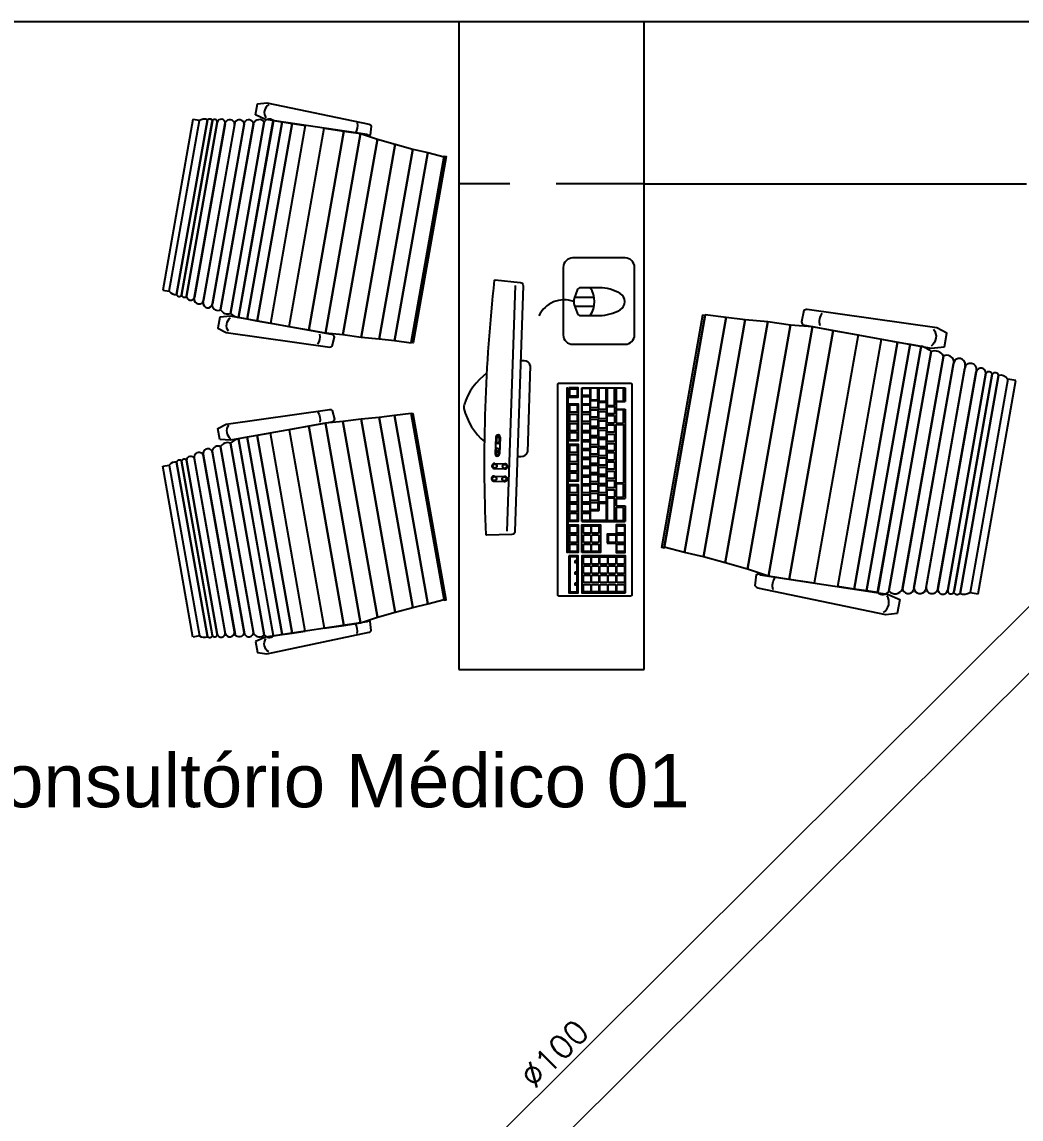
# Model space of a CAD drawing. Header units: millimetres. Extents: x 1573 to 2177, y 1587 to 1932.
# Drawn here: x 1784.295 to 1786.452, y 1899.061 to 1901.431 of the extents above; entities that cross this region are included whole.
import ezdxf
from ezdxf.enums import TextEntityAlignment as Align

# ---------------------------------------------------------------- set-up
doc = ezdxf.new("R2010")
doc.units = ezdxf.units.MM
doc.header["$LTSCALE"] = 0.03
doc.linetypes.add('HIDDEN', pattern=[9.525, 6.35, -3.175])
doc.layers.add('-HIDRO', color=8, linetype='Continuous')
doc.layers.add('Texto-Tubos', color=7, linetype='Continuous')
doc.layers.add('TigreCad', color=2, linetype='Continuous', lineweight=13)
doc.styles.add('ARIAL', font='arial.ttf')
doc.styles.add('TCTUBOS-TXT', font='txt.shx')

msp = doc.modelspace()

# ---------------------------------------------------------------- linework, layer by layer
at = {"layer": '-HIDRO'}
for p, q in [((1786.5383, 1901.4313), (1783.9612, 1901.4313)), ((1785.2382, 1901.4313), (1785.2382, 1900.0323)), ((1785.6383, 1900.0323), (1785.6383, 1901.4313)), ((1784.664, 1901.2207), (1784.599, 1900.8518)), ((1784.6129, 1900.8494), (1784.6779, 1901.2182)), ((1784.6129, 1900.8494), (1784.6779, 1901.2182)), ((1784.6129, 1900.8494), (1784.6779, 1901.2182)), ((1784.6951, 1901.2198), (1784.6287, 1900.8428)), ((1784.6287, 1900.8428), (1784.6951, 1901.2198)), ((1784.6951, 1901.2198), (1784.6287, 1900.8428)), ((1784.7059, 1901.218), (1784.6394, 1900.8409)), ((1784.6394, 1900.8409), (1784.7055, 1901.216)), ((1784.6503, 1900.839), (1784.7165, 1901.2141)), ((1784.7165, 1901.2141), (1784.6503, 1900.839)), ((1784.6779, 1901.2182), (1784.664, 1901.2207)), ((1784.6668, 1900.834), (1784.7337, 1901.2131)), ((1784.7333, 1901.2111), (1784.6672, 1900.836)), ((1784.6862, 1900.8257), (1784.7547, 1901.2143)), ((1784.7539, 1901.2096), (1784.687, 1900.8304)), ((1784.7057, 1900.819), (1784.7754, 1901.2139)), ((1784.7748, 1901.2108), (1784.7063, 1900.8221)), ((1784.7237, 1900.8096), (1784.7947, 1901.2122)), ((1784.7944, 1901.2105), (1784.7237, 1900.8096)), ((1784.745, 1900.8017), (1784.818, 1901.2158)), ((1784.818, 1901.2158), (1784.745, 1900.8017)), ((1784.7623, 1900.7926), (1784.8373, 1901.2183)), ((1784.8375, 1901.2183), (1784.7623, 1900.7926)), ((1784.7813, 1900.7891), (1784.8565, 1901.2154)), ((1784.8565, 1901.2154), (1784.7813, 1900.7891)), ((1784.8029, 1900.7852), (1784.8782, 1901.2122)), ((1784.8782, 1901.2122), (1784.8029, 1900.7852)), ((1784.8373, 1901.2183), (1784.8565, 1901.2154)), ((1784.8565, 1901.2154), (1784.8782, 1901.2122)), ((1784.8782, 1901.2122), (1784.9065, 1901.2079)), ((1784.9065, 1901.2079), (1784.831, 1900.7802)), ((1784.8714, 1900.7729), (1784.947, 1901.2019)), ((1784.9141, 1900.7652), (1784.99, 1901.1954)), ((1784.99, 1901.1954), (1784.9141, 1900.7652)), ((1784.947, 1901.2019), (1784.99, 1901.1954)), ((1784.9501, 1900.7587), (1785.0257, 1901.1901)), ((1785.0257, 1901.1901), (1784.9501, 1900.7587)), ((1784.99, 1901.1954), (1785.0257, 1901.1901)), ((1785.0257, 1901.1901), (1785.0622, 1901.1778)), ((1785.0622, 1901.1778), (1784.9877, 1900.7553)), ((1784.9877, 1900.7553), (1785.0622, 1901.1778)), ((1785.1006, 1901.1671), (1785.027, 1900.7498)), ((1785.027, 1900.7498), (1785.1006, 1901.1671)), ((1785.0622, 1901.1778), (1785.1006, 1901.1671)), ((1785.1006, 1901.1671), (1785.1385, 1901.1567)), ((1785.1385, 1901.1567), (1785.0661, 1900.7462)), ((1785.0661, 1900.7462), (1785.1385, 1901.1567)), ((1785.1711, 1901.1492), (1785.0993, 1900.7421)), ((1785.0993, 1900.7421), (1785.1711, 1901.1492)), ((1785.2062, 1901.1399), (1785.1352, 1900.7375)), ((1785.1385, 1901.1567), (1785.1711, 1901.1492)), ((1785.1711, 1901.1492), (1785.2062, 1901.1399)), ((1785.6383, 1901.0813), (1786.4633, 1901.0813)), ((1785.3595, 1900.862), (1785.3419, 1900.3316)), ((1784.599, 1900.8518), (1784.6129, 1900.8494)), ((1785.4884, 1900.8371), (1785.5301, 1900.8371)), ((1785.4884, 1900.8171), (1785.5301, 1900.8171)), ((1784.7813, 1900.7891), (1784.7623, 1900.7926)), ((1784.8029, 1900.7852), (1784.7813, 1900.7891)), ((1784.831, 1900.7802), (1784.8029, 1900.7852)), ((1785.6813, 1900.2966), (1785.77, 1900.7996)), ((1785.7251, 1900.285), (1785.8149, 1900.7937)), ((1785.8149, 1900.7937), (1785.7251, 1900.285)), ((1785.7659, 1900.2755), (1785.8564, 1900.7887)), ((1785.8564, 1900.7887), (1785.7659, 1900.2755)), ((1785.77, 1900.7996), (1785.8149, 1900.7937)), ((1785.8133, 1900.2626), (1785.9052, 1900.7841)), ((1785.9052, 1900.7841), (1785.8133, 1900.2626)), ((1785.8149, 1900.7937), (1785.8564, 1900.7887)), ((1785.8564, 1900.7887), (1785.9052, 1900.7841)), ((1785.9052, 1900.7841), (1785.9544, 1900.7773)), ((1784.9141, 1900.7652), (1784.8714, 1900.7729)), ((1784.9501, 1900.7587), (1784.9141, 1900.7652)), ((1784.9877, 1900.7553), (1784.9501, 1900.7587)), ((1785.8613, 1900.2491), (1785.9544, 1900.7773)), ((1785.9544, 1900.7773), (1785.8613, 1900.2491)), ((1786.0014, 1900.7731), (1785.9069, 1900.2338)), ((1785.9069, 1900.2338), (1786.0014, 1900.7731)), ((1786.0464, 1900.765), (1785.9515, 1900.2272)), ((1785.9515, 1900.2272), (1786.0464, 1900.765)), ((1785.9544, 1900.7773), (1786.0014, 1900.7731)), ((1786.0014, 1900.7731), (1786.0464, 1900.765)), ((1786.0464, 1900.765), (1786.0998, 1900.7553)), ((1785.027, 1900.7498), (1784.9877, 1900.7553)), ((1785.0661, 1900.7462), (1785.027, 1900.7498)), ((1785.0993, 1900.7421), (1785.0661, 1900.7462)), ((1785.1352, 1900.7375), (1785.0993, 1900.7421)), ((1786.0998, 1900.7553), (1786.0053, 1900.2191)), ((1786.0559, 1900.2115), (1786.1502, 1900.7462)), ((1786.1854, 1900.7399), (1786.0913, 1900.2062)), ((1786.0913, 1900.2062), (1786.1854, 1900.7399)), ((1786.2124, 1900.735), (1786.1184, 1900.2021)), ((1786.1184, 1900.2021), (1786.2124, 1900.735)), ((1786.1502, 1900.7462), (1786.1854, 1900.7399)), ((1786.1854, 1900.7399), (1786.2124, 1900.735)), ((1786.2124, 1900.735), (1786.2362, 1900.7307)), ((1786.1421, 1900.1986), (1786.2362, 1900.7307)), ((1786.2362, 1900.7307), (1786.1424, 1900.1986)), ((1786.2577, 1900.7192), (1786.1665, 1900.2017)), ((1786.1665, 1900.2017), (1786.2577, 1900.7192)), ((1785.3923, 1900.6892), (1785.3861, 1900.5018)), ((1786.2844, 1900.7094), (1786.1957, 1900.2062)), ((1786.1961, 1900.2083), (1786.2844, 1900.7094)), ((1786.3069, 1900.6977), (1786.2198, 1900.2041)), ((1786.2205, 1900.208), (1786.3062, 1900.6938)), ((1786.3313, 1900.6893), (1786.2457, 1900.2035)), ((1786.2467, 1900.2095), (1786.3303, 1900.6834)), ((1786.3555, 1900.679), (1786.2719, 1900.205)), ((1786.2724, 1900.2075), (1786.3551, 1900.6764)), ((1786.3761, 1900.6727), (1786.2934, 1900.2038)), ((1786.2934, 1900.2038), (1786.3761, 1900.6727)), ((1786.3067, 1900.199), (1786.3898, 1900.6703)), ((1786.3898, 1900.6703), (1786.3071, 1900.2014)), ((1786.3201, 1900.1966), (1786.4032, 1900.6679)), ((1786.4032, 1900.6679), (1786.3201, 1900.1966)), ((1786.3201, 1900.1966), (1786.4032, 1900.6679)), ((1785.5036, 1900.6411), (1785.5974, 1900.6411)), ((1785.5036, 1900.3521), (1785.5036, 1900.6411)), ((1785.5974, 1900.6411), (1785.5974, 1900.6111)), ((1786.423, 1900.6597), (1786.3417, 1900.1986)), ((1786.423, 1900.6597), (1786.3417, 1900.1986)), ((1786.423, 1900.6597), (1786.3417, 1900.1986)), ((1786.359, 1900.1956), (1786.4403, 1900.6566)), ((1786.4403, 1900.6566), (1786.423, 1900.6597)), ((1785.5774, 1900.6111), (1785.5974, 1900.6111)), ((1785.5774, 1900.6111), (1785.5774, 1900.5951)), ((1785.5774, 1900.5951), (1785.5974, 1900.5951)), ((1785.5974, 1900.5951), (1785.5974, 1900.4021)), ((1785.027, 1900.5734), (1784.9877, 1900.5679)), ((1785.0661, 1900.577), (1785.027, 1900.5734)), ((1785.1006, 1900.1562), (1785.027, 1900.5734)), ((1785.027, 1900.5734), (1785.1006, 1900.1562)), ((1785.0993, 1900.5811), (1785.0661, 1900.577)), ((1785.1385, 1900.1665), (1785.0661, 1900.577)), ((1785.0661, 1900.577), (1785.1385, 1900.1665)), ((1785.1352, 1900.5857), (1785.0993, 1900.5811)), ((1785.1711, 1900.1741), (1785.0993, 1900.5811)), ((1785.0993, 1900.5811), (1785.1711, 1900.1741)), ((1785.2062, 1900.1834), (1785.1352, 1900.5857)), ((1784.9141, 1900.558), (1784.8714, 1900.5503)), ((1784.8714, 1900.5503), (1784.947, 1900.1214)), ((1784.9501, 1900.5645), (1784.9141, 1900.558)), ((1784.9141, 1900.558), (1784.99, 1900.1278)), ((1784.99, 1900.1278), (1784.9141, 1900.558)), ((1784.9877, 1900.5679), (1784.9501, 1900.5645)), ((1784.9501, 1900.5645), (1785.0257, 1900.1332)), ((1785.0257, 1900.1332), (1784.9501, 1900.5645)), ((1785.0622, 1900.1454), (1784.9877, 1900.5679)), ((1784.9877, 1900.5679), (1785.0622, 1900.1454)), ((1784.745, 1900.5215), (1784.818, 1900.1074)), ((1784.818, 1900.1074), (1784.745, 1900.5215)), ((1784.7813, 1900.5341), (1784.7623, 1900.5307)), ((1784.7623, 1900.5307), (1784.8373, 1900.1049)), ((1784.8375, 1900.105), (1784.7623, 1900.5307)), ((1784.8029, 1900.538), (1784.7813, 1900.5341)), ((1784.7813, 1900.5341), (1784.8565, 1900.1078)), ((1784.8565, 1900.1078), (1784.7813, 1900.5341)), ((1784.831, 1900.5431), (1784.8029, 1900.538)), ((1784.8029, 1900.538), (1784.8782, 1900.1111)), ((1784.8782, 1900.1111), (1784.8029, 1900.538)), ((1784.9065, 1900.1153), (1784.831, 1900.5431)), ((1785.3175, 1900.5345), (1785.3163, 1900.4985)), ((1785.3194, 1900.5344), (1785.3191, 1900.5241)), ((1785.3253, 1900.5343), (1785.3194, 1900.5344)), ((1785.3253, 1900.5343), (1785.3249, 1900.5239)), ((1785.3272, 1900.5342), (1785.326, 1900.4982)), ((1784.6862, 1900.4976), (1784.7547, 1900.1089)), ((1784.7057, 1900.5042), (1784.7754, 1900.1093)), ((1784.7748, 1900.1125), (1784.7063, 1900.5011)), ((1784.7237, 1900.5136), (1784.7947, 1900.111)), ((1784.7944, 1900.1127), (1784.7237, 1900.5136)), ((1784.599, 1900.4714), (1784.6129, 1900.4738)), ((1784.6129, 1900.4738), (1784.6779, 1900.105)), ((1784.6129, 1900.4738), (1784.6779, 1900.105)), ((1784.6129, 1900.4738), (1784.6779, 1900.105)), ((1784.6951, 1900.1034), (1784.6287, 1900.4804)), ((1784.6287, 1900.4804), (1784.6951, 1900.1034)), ((1784.6951, 1900.1034), (1784.6287, 1900.4804)), ((1784.6394, 1900.4823), (1784.7055, 1900.1072)), ((1784.7059, 1900.1053), (1784.6394, 1900.4823)), ((1784.6503, 1900.4843), (1784.7165, 1900.1091)), ((1784.7165, 1900.1091), (1784.6503, 1900.4843)), ((1784.6668, 1900.4893), (1784.7337, 1900.1101)), ((1784.7333, 1900.1121), (1784.6672, 1900.4872)), ((1784.7539, 1900.1136), (1784.687, 1900.4928)), ((1785.3158, 1900.4775), (1785.3371, 1900.4768)), ((1784.664, 1900.1025), (1784.599, 1900.4714)), ((1785.3149, 1900.4504), (1785.3362, 1900.4497)), ((1785.3154, 1900.4665), (1785.3368, 1900.4658)), ((1785.3145, 1900.4394), (1785.3359, 1900.4387)), ((1785.5774, 1900.4021), (1785.5974, 1900.4021)), ((1785.5774, 1900.4021), (1785.5774, 1900.3861)), ((1785.5774, 1900.3861), (1785.5974, 1900.3861)), ((1785.5974, 1900.3861), (1785.5974, 1900.3521)), ((1785.5036, 1900.3521), (1785.5974, 1900.3521)), ((1785.5622, 1900.3231), (1785.5753, 1900.3231)), ((1785.5584, 1900.3051), (1785.5776, 1900.3051)), ((1785.7251, 1900.285), (1785.6813, 1900.2966)), ((1785.7659, 1900.2755), (1785.7251, 1900.285)), ((1785.8133, 1900.2626), (1785.7659, 1900.2755)), ((1785.8613, 1900.2491), (1785.8133, 1900.2626)), ((1785.9069, 1900.2338), (1785.8613, 1900.2491)), ((1785.9515, 1900.2272), (1785.9069, 1900.2338)), ((1786.0053, 1900.2191), (1785.9515, 1900.2272)), ((1786.0913, 1900.2062), (1786.0559, 1900.2115)), ((1786.1184, 1900.2021), (1786.0913, 1900.2062)), ((1786.1424, 1900.1986), (1786.1184, 1900.2021)), ((1786.3417, 1900.1986), (1786.359, 1900.1956)), ((1785.1006, 1900.1562), (1785.1385, 1900.1665)), ((1785.1385, 1900.1665), (1785.1711, 1900.1741)), ((1785.1711, 1900.1741), (1785.2062, 1900.1834)), ((1785.0257, 1900.1332), (1785.0622, 1900.1454)), ((1785.0622, 1900.1454), (1785.1006, 1900.1562)), ((1784.947, 1900.1214), (1784.99, 1900.1278)), ((1784.99, 1900.1278), (1785.0257, 1900.1332)), ((1784.6779, 1900.105), (1784.664, 1900.1025)), ((1784.8373, 1900.1049), (1784.8565, 1900.1078)), ((1784.8565, 1900.1078), (1784.8782, 1900.1111)), ((1784.8782, 1900.1111), (1784.9065, 1900.1153)), ((1785.2382, 1900.0323), (1785.6383, 1900.0323))]:
    msp.add_line(p, q, dxfattribs=at)
at = {"layer": '-HIDRO', "linetype": 'HIDDEN'}
msp.add_line((1785.6383, 1901.0813), (1785.2382, 1901.0813), dxfattribs=at)
at = {"layer": '-HIDRO'}
for points in [[(1784.7992, 1901.2305), (1784.8035, 1901.2545), (1784.8232, 1901.2569), (1785.0443, 1901.2104, -0.205362), (1785.0488, 1901.2065), (1785.0465, 1901.187, -0.424927), (1785.0402, 1901.1879), (1784.8203, 1901.2209)], [(1785.4837, 1900.9214, 0.414214), (1785.4634, 1900.9011), (1785.4634, 1900.7553, 0.414214), (1785.4837, 1900.7351), (1785.5971, 1900.7351, 0.414214), (1785.6173, 1900.7553), (1785.6173, 1900.9011, 0.414214), (1785.5971, 1900.9214)], [(1785.3706, 1900.8685, -0.395059), (1785.3768, 1900.8614), (1785.3591, 1900.331, -0.395059), (1785.3525, 1900.3244), (1785.298, 1900.3226, -0.255546), (1785.2969, 1900.3232, -0.038223), (1785.3152, 1900.8734, -0.255546), (1785.3164, 1900.8739)], [(1785.5011, 1900.8571, 0.320037), (1785.4934, 1900.8516), (1785.4873, 1900.8338, 0.167465), (1785.4873, 1900.8205), (1785.4934, 1900.8027, 0.320037), (1785.5011, 1900.7971), (1785.5416, 1900.7971, 0.131312), (1785.5861, 1900.8096, 0.570686), (1785.5861, 1900.8447, 0.131312), (1785.5416, 1900.8571)], [(1786.2865, 1900.7292), (1786.2918, 1900.7591), (1786.2697, 1900.7704), (1785.99, 1900.8104, 0.205362), (1785.9831, 1900.8077), (1785.9775, 1900.7838, 0.331039), (1785.9842, 1900.7762), (1786.2577, 1900.7268)], [(1784.722, 1900.7938), (1784.7178, 1900.7698), (1784.7355, 1900.7608), (1784.9592, 1900.7288, 0.205362), (1784.9647, 1900.731), (1784.9692, 1900.7501, 0.331039), (1784.9639, 1900.7562), (1784.7451, 1900.7957)], [(1785.4536, 1900.6511), (1785.6096, 1900.6511, -0.414214), (1785.6116, 1900.6491), (1785.6116, 1900.1931, -0.414214), (1785.6096, 1900.1911), (1785.4536, 1900.1911, -0.414214), (1785.4516, 1900.1931), (1785.4516, 1900.6491, -0.414214)], [(1785.5061, 1900.624, -0.414214), (1785.5046, 1900.6255), (1785.5046, 1900.6385, -0.414214), (1785.5061, 1900.64), (1785.5191, 1900.64, -0.414214), (1785.5206, 1900.6385), (1785.5206, 1900.6255, -0.414214), (1785.5191, 1900.624)], [(1785.5222, 1900.6386), (1785.5222, 1900.6166, 0.414214), (1785.5237, 1900.6151), (1785.5368, 1900.6151, 0.414214), (1785.5383, 1900.6166), (1785.5383, 1900.6386, 0.414214), (1785.5368, 1900.6401), (1785.5237, 1900.6401, 0.414214)], [(1785.5549, 1900.6401), (1785.5418, 1900.6401, 0.414214), (1785.5403, 1900.6386), (1785.5403, 1900.6133, 0.414214), (1785.5418, 1900.6118), (1785.5549, 1900.6118, 0.414214), (1785.5564, 1900.6133), (1785.5564, 1900.6386, 0.414214)], [(1785.5729, 1900.6401), (1785.5599, 1900.6401, 0.414214), (1785.5584, 1900.6386), (1785.5584, 1900.6044, 0.414214), (1785.5599, 1900.6029), (1785.5729, 1900.6029, 0.414214), (1785.5744, 1900.6044), (1785.5744, 1900.6386, 0.414214)], [(1785.5774, 1900.6386), (1785.5774, 1900.6133, 0.414214), (1785.5789, 1900.6118), (1785.592, 1900.6118, 0.414214), (1785.5935, 1900.6133), (1785.5935, 1900.6386, 0.414214), (1785.592, 1900.6401), (1785.5789, 1900.6401, 0.414214)], [(1785.4791, 1900.6231, -0.414214), (1785.4776, 1900.6246), (1785.4776, 1900.6376, -0.414214), (1785.4791, 1900.6391), (1785.4921, 1900.6391, -0.414214), (1785.4936, 1900.6376), (1785.4936, 1900.6246, -0.414214), (1785.4921, 1900.6231)], [(1785.5061, 1900.6059, -0.414214), (1785.5046, 1900.6074), (1785.5046, 1900.6204, -0.414214), (1785.5061, 1900.6219), (1785.5191, 1900.6219, -0.414214), (1785.5206, 1900.6204), (1785.5206, 1900.6074, -0.414214), (1785.5191, 1900.6059)], [(1784.722, 1900.5294), (1784.7178, 1900.5534), (1784.7355, 1900.5624), (1784.9592, 1900.5944, -0.205362), (1784.9647, 1900.5923), (1784.9692, 1900.5731, -0.331039), (1784.9639, 1900.567), (1784.7451, 1900.5276)], [(1785.4791, 1900.5881, -0.414214), (1785.4776, 1900.5896), (1785.4776, 1900.6026, -0.414214), (1785.4791, 1900.6041), (1785.4921, 1900.6041, -0.414214), (1785.4936, 1900.6026), (1785.4936, 1900.5896, -0.414214), (1785.4921, 1900.5881)], [(1785.5061, 1900.5881, -0.414214), (1785.5046, 1900.5896), (1785.5046, 1900.6026, -0.414214), (1785.5061, 1900.6041), (1785.5191, 1900.6041, -0.414214), (1785.5206, 1900.6026), (1785.5206, 1900.5896, -0.414214), (1785.5191, 1900.5881)], [(1785.5238, 1900.5975, -0.414214), (1785.5223, 1900.599), (1785.5223, 1900.612, -0.414214), (1785.5238, 1900.6135), (1785.5368, 1900.6135, -0.414214), (1785.5383, 1900.612), (1785.5383, 1900.599, -0.414214), (1785.5368, 1900.5975)], [(1785.5238, 1900.5775, -0.414214), (1785.5223, 1900.579), (1785.5223, 1900.592, -0.414214), (1785.5238, 1900.5935), (1785.5368, 1900.5935, -0.414214), (1785.5383, 1900.592), (1785.5383, 1900.579, -0.414214), (1785.5368, 1900.5775)], [(1785.5418, 1900.5938, -0.414214), (1785.5403, 1900.5953), (1785.5403, 1900.6083, -0.414214), (1785.5418, 1900.6098), (1785.5548, 1900.6098, -0.414214), (1785.5563, 1900.6083), (1785.5563, 1900.5953, -0.414214), (1785.5548, 1900.5938)], [(1785.5598, 1900.5849, -0.414214), (1785.5583, 1900.5864), (1785.5583, 1900.5994, -0.414214), (1785.5598, 1900.6009), (1785.5728, 1900.6009, -0.414214), (1785.5743, 1900.5994), (1785.5743, 1900.5864, -0.414214), (1785.5728, 1900.5849)], [(1785.592, 1900.5648, 0.414214), (1785.5935, 1900.5663), (1785.5935, 1900.5916, 0.414214), (1785.592, 1900.5931), (1785.5789, 1900.5931, 0.414214), (1785.5774, 1900.5916), (1785.5774, 1900.5663, 0.414214), (1785.5789, 1900.5648)], [(1785.4791, 1900.5681, -0.414214), (1785.4776, 1900.5696), (1785.4776, 1900.5826, -0.414214), (1785.4791, 1900.5841), (1785.4921, 1900.5841, -0.414214), (1785.4936, 1900.5826), (1785.4936, 1900.5696, -0.414214), (1785.4921, 1900.5681)], [(1785.5061, 1900.5681, -0.414214), (1785.5046, 1900.5696), (1785.5046, 1900.5826, -0.414214), (1785.5061, 1900.5841), (1785.5191, 1900.5841, -0.414214), (1785.5206, 1900.5826), (1785.5206, 1900.5696, -0.414214), (1785.5191, 1900.5681)], [(1785.5238, 1900.5575, -0.414214), (1785.5223, 1900.559), (1785.5223, 1900.572, -0.414214), (1785.5238, 1900.5735), (1785.5368, 1900.5735, -0.414214), (1785.5383, 1900.572), (1785.5383, 1900.559, -0.414214), (1785.5368, 1900.5575)], [(1785.5418, 1900.5738, -0.414214), (1785.5403, 1900.5753), (1785.5403, 1900.5883, -0.414214), (1785.5418, 1900.5898), (1785.5548, 1900.5898, -0.414214), (1785.5563, 1900.5883), (1785.5563, 1900.5753, -0.414214), (1785.5548, 1900.5738)], [(1785.5418, 1900.5538, -0.414214), (1785.5403, 1900.5553), (1785.5403, 1900.5683, -0.414214), (1785.5418, 1900.5698), (1785.5548, 1900.5698, -0.414214), (1785.5563, 1900.5683), (1785.5563, 1900.5553, -0.414214), (1785.5548, 1900.5538)], [(1785.5598, 1900.5649, -0.414214), (1785.5583, 1900.5664), (1785.5583, 1900.5794, -0.414214), (1785.5598, 1900.5809), (1785.5728, 1900.5809, -0.414214), (1785.5743, 1900.5794), (1785.5743, 1900.5664, -0.414214), (1785.5728, 1900.5649)], [(1785.4791, 1900.5481, -0.414214), (1785.4776, 1900.5496), (1785.4776, 1900.5626, -0.414214), (1785.4791, 1900.5641), (1785.4921, 1900.5641, -0.414214), (1785.4936, 1900.5626), (1785.4936, 1900.5496, -0.414214), (1785.4921, 1900.5481)], [(1785.5061, 1900.5481, -0.414214), (1785.5046, 1900.5496), (1785.5046, 1900.5626, -0.414214), (1785.5061, 1900.5641), (1785.5191, 1900.5641, -0.414214), (1785.5206, 1900.5626), (1785.5206, 1900.5496, -0.414214), (1785.5191, 1900.5481)], [(1785.5238, 1900.5375, -0.414214), (1785.5223, 1900.539), (1785.5223, 1900.552, -0.414214), (1785.5238, 1900.5535), (1785.5368, 1900.5535, -0.414214), (1785.5383, 1900.552), (1785.5383, 1900.539, -0.414214), (1785.5368, 1900.5375)], [(1785.5418, 1900.5338, -0.414214), (1785.5403, 1900.5353), (1785.5403, 1900.5483, -0.414214), (1785.5418, 1900.5498), (1785.5548, 1900.5498, -0.414214), (1785.5563, 1900.5483), (1785.5563, 1900.5353, -0.414214), (1785.5548, 1900.5338)], [(1785.5598, 1900.5449, -0.414214), (1785.5583, 1900.5464), (1785.5583, 1900.5594, -0.414214), (1785.5598, 1900.5609), (1785.5728, 1900.5609, -0.414214), (1785.5743, 1900.5594), (1785.5743, 1900.5464, -0.414214), (1785.5728, 1900.5449)], [(1785.592, 1900.4352), (1785.5789, 1900.4352, -0.414214), (1785.5774, 1900.4367), (1785.5774, 1900.5605, -0.414214), (1785.5789, 1900.562), (1785.592, 1900.562, -0.414214), (1785.5935, 1900.5605), (1785.5935, 1900.4367, -0.414214)], [(1785.4791, 1900.5281, -0.414214), (1785.4776, 1900.5296), (1785.4776, 1900.5426, -0.414214), (1785.4791, 1900.5441), (1785.4921, 1900.5441, -0.414214), (1785.4936, 1900.5426), (1785.4936, 1900.5296, -0.414214), (1785.4921, 1900.5281)], [(1785.5061, 1900.5281, -0.414214), (1785.5046, 1900.5296), (1785.5046, 1900.5426, -0.414214), (1785.5061, 1900.5441), (1785.5191, 1900.5441, -0.414214), (1785.5206, 1900.5426), (1785.5206, 1900.5296, -0.414214), (1785.5191, 1900.5281)], [(1785.5061, 1900.5092, -0.414214), (1785.5046, 1900.5107), (1785.5046, 1900.5237, -0.414214), (1785.5061, 1900.5252), (1785.5191, 1900.5252, -0.414214), (1785.5206, 1900.5237), (1785.5206, 1900.5107, -0.414214), (1785.5191, 1900.5092)], [(1785.5238, 1900.5175, -0.414214), (1785.5223, 1900.519), (1785.5223, 1900.532, -0.414214), (1785.5238, 1900.5335), (1785.5368, 1900.5335, -0.414214), (1785.5383, 1900.532), (1785.5383, 1900.519, -0.414214), (1785.5368, 1900.5175)], [(1785.5418, 1900.5138, -0.414214), (1785.5403, 1900.5153), (1785.5403, 1900.5283, -0.414214), (1785.5418, 1900.5298), (1785.5548, 1900.5298, -0.414214), (1785.5563, 1900.5283), (1785.5563, 1900.5153, -0.414214), (1785.5548, 1900.5138)], [(1785.5598, 1900.5249, -0.414214), (1785.5583, 1900.5264), (1785.5583, 1900.5394, -0.414214), (1785.5598, 1900.5409), (1785.5728, 1900.5409, -0.414214), (1785.5743, 1900.5394), (1785.5743, 1900.5264, -0.414214), (1785.5728, 1900.5249)], [(1785.5598, 1900.5049, -0.414214), (1785.5583, 1900.5064), (1785.5583, 1900.5194, -0.414214), (1785.5598, 1900.5209), (1785.5728, 1900.5209, -0.414214), (1785.5743, 1900.5194), (1785.5743, 1900.5064, -0.414214), (1785.5728, 1900.5049)], [(1785.4791, 1900.501, -0.414214), (1785.4776, 1900.5025), (1785.4776, 1900.5155, -0.414214), (1785.4791, 1900.517), (1785.4921, 1900.517, -0.414214), (1785.4936, 1900.5155), (1785.4936, 1900.5025, -0.414214), (1785.4921, 1900.501)], [(1785.5061, 1900.4903, -0.414214), (1785.5046, 1900.4918), (1785.5046, 1900.5048, -0.414214), (1785.5061, 1900.5063), (1785.5191, 1900.5063, -0.414214), (1785.5206, 1900.5048), (1785.5206, 1900.4918, -0.414214), (1785.5191, 1900.4903)], [(1785.5238, 1900.4975, -0.414214), (1785.5223, 1900.499), (1785.5223, 1900.512, -0.414214), (1785.5238, 1900.5135), (1785.5368, 1900.5135, -0.414214), (1785.5383, 1900.512), (1785.5383, 1900.499, -0.414214), (1785.5368, 1900.4975)], [(1785.5418, 1900.4938, -0.414214), (1785.5403, 1900.4953), (1785.5403, 1900.5083, -0.414214), (1785.5418, 1900.5098), (1785.5548, 1900.5098, -0.414214), (1785.5563, 1900.5083), (1785.5563, 1900.4953, -0.414214), (1785.5548, 1900.4938)], [(1785.5598, 1900.4849, -0.414214), (1785.5583, 1900.4864), (1785.5583, 1900.4994, -0.414214), (1785.5598, 1900.5009), (1785.5728, 1900.5009, -0.414214), (1785.5743, 1900.4994), (1785.5743, 1900.4864, -0.414214), (1785.5728, 1900.4849)], [(1785.4791, 1900.481, -0.414214), (1785.4776, 1900.4825), (1785.4776, 1900.4955, -0.414214), (1785.4791, 1900.497), (1785.4921, 1900.497, -0.414214), (1785.4936, 1900.4955), (1785.4936, 1900.4825, -0.414214), (1785.4921, 1900.481)], [(1785.4791, 1900.461, -0.414214), (1785.4776, 1900.4625), (1785.4776, 1900.4755, -0.414214), (1785.4791, 1900.477), (1785.4921, 1900.477, -0.414214), (1785.4936, 1900.4755), (1785.4936, 1900.4625, -0.414214), (1785.4921, 1900.461)], [(1785.5061, 1900.4707, -0.414214), (1785.5046, 1900.4722), (1785.5046, 1900.4852, -0.414214), (1785.5061, 1900.4867), (1785.5191, 1900.4867, -0.414214), (1785.5206, 1900.4852), (1785.5206, 1900.4722, -0.414214), (1785.5191, 1900.4707)], [(1785.5238, 1900.4775, -0.414214), (1785.5223, 1900.479), (1785.5223, 1900.492, -0.414214), (1785.5238, 1900.4935), (1785.5368, 1900.4935, -0.414214), (1785.5383, 1900.492), (1785.5383, 1900.479, -0.414214), (1785.5368, 1900.4775)], [(1785.5238, 1900.4575, -0.414214), (1785.5223, 1900.459), (1785.5223, 1900.472, -0.414214), (1785.5238, 1900.4735), (1785.5368, 1900.4735, -0.414214), (1785.5383, 1900.472), (1785.5383, 1900.459, -0.414214), (1785.5368, 1900.4575)], [(1785.5418, 1900.4738, -0.414214), (1785.5403, 1900.4753), (1785.5403, 1900.4883, -0.414214), (1785.5418, 1900.4898), (1785.5548, 1900.4898, -0.414214), (1785.5563, 1900.4883), (1785.5563, 1900.4753, -0.414214), (1785.5548, 1900.4738)], [(1785.5598, 1900.4649, -0.414214), (1785.5583, 1900.4664), (1785.5583, 1900.4794, -0.414214), (1785.5598, 1900.4809), (1785.5728, 1900.4809, -0.414214), (1785.5743, 1900.4794), (1785.5743, 1900.4664, -0.414214), (1785.5728, 1900.4649)], [(1785.4791, 1900.441, -0.414214), (1785.4776, 1900.4425), (1785.4776, 1900.4555, -0.414214), (1785.4791, 1900.457), (1785.4921, 1900.457, -0.414214), (1785.4936, 1900.4555), (1785.4936, 1900.4425, -0.414214), (1785.4921, 1900.441)], [(1785.5061, 1900.4514, -0.414214), (1785.5046, 1900.4529), (1785.5046, 1900.4659, -0.414214), (1785.5061, 1900.4674), (1785.5191, 1900.4674, -0.414214), (1785.5206, 1900.4659), (1785.5206, 1900.4529, -0.414214), (1785.5191, 1900.4514)], [(1785.5238, 1900.4375, -0.414214), (1785.5223, 1900.439), (1785.5223, 1900.452, -0.414214), (1785.5238, 1900.4535), (1785.5368, 1900.4535, -0.414214), (1785.5383, 1900.452), (1785.5383, 1900.439, -0.414214), (1785.5368, 1900.4375)], [(1785.5418, 1900.4538, -0.414214), (1785.5403, 1900.4553), (1785.5403, 1900.4683, -0.414214), (1785.5418, 1900.4698), (1785.5548, 1900.4698, -0.414214), (1785.5563, 1900.4683), (1785.5563, 1900.4553, -0.414214), (1785.5548, 1900.4538)], [(1785.5418, 1900.4338, -0.414214), (1785.5403, 1900.4353), (1785.5403, 1900.4483, -0.414214), (1785.5418, 1900.4498), (1785.5548, 1900.4498, -0.414214), (1785.5563, 1900.4483), (1785.5563, 1900.4353, -0.414214), (1785.5548, 1900.4338)], [(1785.5598, 1900.4449, -0.414214), (1785.5583, 1900.4464), (1785.5583, 1900.4594, -0.414214), (1785.5598, 1900.4609), (1785.5728, 1900.4609, -0.414214), (1785.5743, 1900.4594), (1785.5743, 1900.4464, -0.414214), (1785.5728, 1900.4449)], [(1785.4791, 1900.4141, -0.414214), (1785.4776, 1900.4156), (1785.4776, 1900.4286, -0.414214), (1785.4791, 1900.4301), (1785.4921, 1900.4301, -0.414214), (1785.4936, 1900.4286), (1785.4936, 1900.4156, -0.414214), (1785.4921, 1900.4141)], [(1785.5061, 1900.4325, -0.414214), (1785.5046, 1900.434), (1785.5046, 1900.447, -0.414214), (1785.5061, 1900.4485), (1785.5191, 1900.4485, -0.414214), (1785.5206, 1900.447), (1785.5206, 1900.434, -0.414214), (1785.5191, 1900.4325)], [(1785.5061, 1900.4141, -0.414214), (1785.5046, 1900.4156), (1785.5046, 1900.4286, -0.414214), (1785.5061, 1900.4301), (1785.5191, 1900.4301, -0.414214), (1785.5206, 1900.4286), (1785.5206, 1900.4156, -0.414214), (1785.5191, 1900.4141)], [(1785.5238, 1900.4175, -0.414214), (1785.5223, 1900.419), (1785.5223, 1900.432, -0.414214), (1785.5238, 1900.4335), (1785.5368, 1900.4335, -0.414214), (1785.5383, 1900.432), (1785.5383, 1900.419, -0.414214), (1785.5368, 1900.4175)], [(1785.5418, 1900.4138, -0.414214), (1785.5403, 1900.4153), (1785.5403, 1900.4283, -0.414214), (1785.5418, 1900.4298), (1785.5548, 1900.4298, -0.414214), (1785.5563, 1900.4283), (1785.5563, 1900.4153, -0.414214), (1785.5548, 1900.4138)], [(1785.5598, 1900.4249, -0.414214), (1785.5583, 1900.4264), (1785.5583, 1900.4394, -0.414214), (1785.5598, 1900.4409), (1785.5728, 1900.4409, -0.414214), (1785.5743, 1900.4394), (1785.5743, 1900.4264, -0.414214), (1785.5728, 1900.4249)], [(1785.5774, 1900.4317), (1785.5774, 1900.4064, 0.414214), (1785.5789, 1900.4049), (1785.592, 1900.4049, 0.414214), (1785.5935, 1900.4064), (1785.5935, 1900.4317, 0.414214), (1785.592, 1900.4332), (1785.5789, 1900.4332, 0.414214)], [(1785.4791, 1900.3941, -0.414214), (1785.4776, 1900.3956), (1785.4776, 1900.4086, -0.414214), (1785.4791, 1900.4101), (1785.4921, 1900.4101, -0.414214), (1785.4936, 1900.4086), (1785.4936, 1900.3956, -0.414214), (1785.4921, 1900.3941)], [(1785.5061, 1900.3941, -0.414214), (1785.5046, 1900.3956), (1785.5046, 1900.4086, -0.414214), (1785.5061, 1900.4101), (1785.5191, 1900.4101, -0.414214), (1785.5206, 1900.4086), (1785.5206, 1900.3956, -0.414214), (1785.5191, 1900.3941)], [(1785.5238, 1900.3975, -0.414214), (1785.5223, 1900.399), (1785.5223, 1900.412, -0.414214), (1785.5238, 1900.4135), (1785.5368, 1900.4135, -0.414214), (1785.5383, 1900.412), (1785.5383, 1900.399, -0.414214), (1785.5368, 1900.3975)], [(1785.5418, 1900.3938, -0.414214), (1785.5403, 1900.3953), (1785.5403, 1900.4083, -0.414214), (1785.5418, 1900.4098), (1785.5548, 1900.4098, -0.414214), (1785.5563, 1900.4083), (1785.5563, 1900.3953, -0.414214), (1785.5548, 1900.3938)], [(1785.5598, 1900.4049, -0.414214), (1785.5583, 1900.4064), (1785.5583, 1900.4194, -0.414214), (1785.5598, 1900.4209), (1785.5728, 1900.4209, -0.414214), (1785.5743, 1900.4194), (1785.5743, 1900.4064, -0.414214), (1785.5728, 1900.4049)], [(1785.5599, 1900.4026, 0.414214), (1785.5584, 1900.4011), (1785.5584, 1900.3556, 0.414214), (1785.5599, 1900.3541), (1785.5729, 1900.3541, 0.414214), (1785.5744, 1900.3556), (1785.5744, 1900.4011, 0.414214), (1785.5729, 1900.4026)], [(1785.4791, 1900.3741, -0.414214), (1785.4776, 1900.3756), (1785.4776, 1900.3886, -0.414214), (1785.4791, 1900.3901), (1785.4921, 1900.3901, -0.414214), (1785.4936, 1900.3886), (1785.4936, 1900.3756, -0.414214), (1785.4921, 1900.3741)], [(1785.5061, 1900.3741, -0.414214), (1785.5046, 1900.3756), (1785.5046, 1900.3886, -0.414214), (1785.5061, 1900.3901), (1785.5191, 1900.3901, -0.414214), (1785.5206, 1900.3886), (1785.5206, 1900.3756, -0.414214), (1785.5191, 1900.3741)], [(1785.5238, 1900.3775, -0.414214), (1785.5223, 1900.379), (1785.5223, 1900.392, -0.414214), (1785.5238, 1900.3935), (1785.5368, 1900.3935, -0.414214), (1785.5383, 1900.392), (1785.5383, 1900.379, -0.414214), (1785.5368, 1900.3775)], [(1785.5563, 1900.3905), (1785.5563, 1900.3556, -0.414214), (1785.5548, 1900.3541), (1785.5238, 1900.3541, -0.414214), (1785.5223, 1900.3556), (1785.5223, 1900.3741, -0.414214), (1785.5238, 1900.3756), (1785.5393, 1900.3756, 0.414214), (1785.5408, 1900.3771), (1785.5408, 1900.3905, -0.414214), (1785.5423, 1900.392), (1785.5548, 1900.392, -0.414214)], [(1785.5774, 1900.3809), (1785.5774, 1900.3556, 0.414214), (1785.5789, 1900.3541), (1785.592, 1900.3541, 0.414214), (1785.5935, 1900.3556), (1785.5935, 1900.3809, 0.414214), (1785.592, 1900.3824), (1785.5789, 1900.3824, 0.414214)], [(1785.4791, 1900.3541, -0.414214), (1785.4776, 1900.3556), (1785.4776, 1900.3686, -0.414214), (1785.4791, 1900.3701), (1785.4921, 1900.3701, -0.414214), (1785.4936, 1900.3686), (1785.4936, 1900.3556, -0.414214), (1785.4921, 1900.3541)], [(1785.5061, 1900.3541, -0.414214), (1785.5046, 1900.3556), (1785.5046, 1900.3686, -0.414214), (1785.5061, 1900.3701), (1785.5191, 1900.3701, -0.414214), (1785.5206, 1900.3686), (1785.5206, 1900.3556, -0.414214), (1785.5191, 1900.3541)], [(1785.4791, 1900.3271, -0.414214), (1785.4776, 1900.3286), (1785.4776, 1900.3416, -0.414214), (1785.4791, 1900.3431), (1785.4921, 1900.3431, -0.414214), (1785.4936, 1900.3416), (1785.4936, 1900.3286, -0.414214), (1785.4921, 1900.3271)], [(1785.5084, 1900.3271, -0.414214), (1785.5069, 1900.3286), (1785.5069, 1900.3416, -0.414214), (1785.5084, 1900.3431), (1785.5214, 1900.3431, -0.414214), (1785.5229, 1900.3416), (1785.5229, 1900.3286, -0.414214), (1785.5214, 1900.3271)], [(1785.526, 1900.3271, -0.414214), (1785.5245, 1900.3286), (1785.5245, 1900.3416, -0.414214), (1785.526, 1900.3431), (1785.539, 1900.3431, -0.414214), (1785.5405, 1900.3416), (1785.5405, 1900.3286, -0.414214), (1785.539, 1900.3271)], [(1785.5809, 1900.3271, -0.414214), (1785.5794, 1900.3286), (1785.5794, 1900.3416, -0.414214), (1785.5809, 1900.3431), (1785.5939, 1900.3431, -0.414214), (1785.5954, 1900.3416), (1785.5954, 1900.3286, -0.414214), (1785.5939, 1900.3271)], [(1785.4791, 1900.3071, -0.414214), (1785.4776, 1900.3086), (1785.4776, 1900.3216, -0.414214), (1785.4791, 1900.3231), (1785.4921, 1900.3231, -0.414214), (1785.4936, 1900.3216), (1785.4936, 1900.3086, -0.414214), (1785.4921, 1900.3071)], [(1785.5084, 1900.3071, -0.414214), (1785.5069, 1900.3086), (1785.5069, 1900.3216, -0.414214), (1785.5084, 1900.3231), (1785.5214, 1900.3231, -0.414214), (1785.5229, 1900.3216), (1785.5229, 1900.3086, -0.414214), (1785.5214, 1900.3071)], [(1785.526, 1900.3071, -0.414214), (1785.5245, 1900.3086), (1785.5245, 1900.3216, -0.414214), (1785.526, 1900.3231), (1785.539, 1900.3231, -0.414214), (1785.5405, 1900.3216), (1785.5405, 1900.3086, -0.414214), (1785.539, 1900.3071)], [(1785.5623, 1900.3071, -0.414214), (1785.5608, 1900.3086), (1785.5608, 1900.3216, -0.414214), (1785.5623, 1900.3231), (1785.5753, 1900.3231, -0.414214), (1785.5768, 1900.3216), (1785.5768, 1900.3086, -0.414214), (1785.5753, 1900.3071)], [(1785.5809, 1900.3071, -0.414214), (1785.5794, 1900.3086), (1785.5794, 1900.3216, -0.414214), (1785.5809, 1900.3231), (1785.5939, 1900.3231, -0.414214), (1785.5954, 1900.3216), (1785.5954, 1900.3086, -0.414214), (1785.5939, 1900.3071)], [(1785.4791, 1900.2871, -0.414214), (1785.4776, 1900.2886), (1785.4776, 1900.3016, -0.414214), (1785.4791, 1900.3031), (1785.4921, 1900.3031, -0.414214), (1785.4936, 1900.3016), (1785.4936, 1900.2886, -0.414214), (1785.4921, 1900.2871)], [(1785.5084, 1900.2871, -0.414214), (1785.5069, 1900.2886), (1785.5069, 1900.3016, -0.414214), (1785.5084, 1900.3031), (1785.5214, 1900.3031, -0.414214), (1785.5229, 1900.3016), (1785.5229, 1900.2886, -0.414214), (1785.5214, 1900.2871)], [(1785.526, 1900.2871, -0.414214), (1785.5245, 1900.2886), (1785.5245, 1900.3016, -0.414214), (1785.526, 1900.3031), (1785.539, 1900.3031, -0.414214), (1785.5405, 1900.3016), (1785.5405, 1900.2886, -0.414214), (1785.539, 1900.2871)], [(1785.5809, 1900.2871, -0.414214), (1785.5794, 1900.2886), (1785.5794, 1900.3016, -0.414214), (1785.5809, 1900.3031), (1785.5939, 1900.3031, -0.414214), (1785.5954, 1900.3016), (1785.5954, 1900.2886, -0.414214), (1785.5939, 1900.2871)], [(1785.5083, 1900.2601, -0.414214), (1785.5068, 1900.2616), (1785.5068, 1900.2746, -0.414214), (1785.5083, 1900.2761), (1785.5213, 1900.2761, -0.414214), (1785.5228, 1900.2746), (1785.5228, 1900.2616, -0.414214), (1785.5213, 1900.2601)], [(1785.5259, 1900.2601, -0.414214), (1785.5244, 1900.2616), (1785.5244, 1900.2746, -0.414214), (1785.5259, 1900.2761), (1785.5389, 1900.2761, -0.414214), (1785.5404, 1900.2746), (1785.5404, 1900.2616, -0.414214), (1785.5389, 1900.2601)], [(1785.5442, 1900.2601, -0.414214), (1785.5427, 1900.2616), (1785.5427, 1900.2746, -0.414214), (1785.5442, 1900.2761), (1785.5572, 1900.2761, -0.414214), (1785.5587, 1900.2746), (1785.5587, 1900.2616, -0.414214), (1785.5572, 1900.2601)], [(1785.5622, 1900.2601, -0.414214), (1785.5607, 1900.2616), (1785.5607, 1900.2746, -0.414214), (1785.5622, 1900.2761), (1785.5752, 1900.2761, -0.414214), (1785.5767, 1900.2746), (1785.5767, 1900.2616, -0.414214), (1785.5752, 1900.2601)], [(1785.5808, 1900.2601, -0.414214), (1785.5793, 1900.2616), (1785.5793, 1900.2746, -0.414214), (1785.5808, 1900.2761), (1785.5938, 1900.2761, -0.414214), (1785.5953, 1900.2746), (1785.5953, 1900.2616, -0.414214), (1785.5938, 1900.2601)], [(1785.5083, 1900.2401, -0.414214), (1785.5068, 1900.2416), (1785.5068, 1900.2546, -0.414214), (1785.5083, 1900.2561), (1785.5213, 1900.2561, -0.414214), (1785.5228, 1900.2546), (1785.5228, 1900.2416, -0.414214), (1785.5213, 1900.2401)], [(1785.5259, 1900.2401, -0.414214), (1785.5244, 1900.2416), (1785.5244, 1900.2546, -0.414214), (1785.5259, 1900.2561), (1785.5389, 1900.2561, -0.414214), (1785.5404, 1900.2546), (1785.5404, 1900.2416, -0.414214), (1785.5389, 1900.2401)], [(1785.5442, 1900.2401, -0.414214), (1785.5427, 1900.2416), (1785.5427, 1900.2546, -0.414214), (1785.5442, 1900.2561), (1785.5572, 1900.2561, -0.414214), (1785.5587, 1900.2546), (1785.5587, 1900.2416, -0.414214), (1785.5572, 1900.2401)], [(1785.5622, 1900.2401, -0.414214), (1785.5607, 1900.2416), (1785.5607, 1900.2546, -0.414214), (1785.5622, 1900.2561), (1785.5752, 1900.2561, -0.414214), (1785.5767, 1900.2546), (1785.5767, 1900.2416, -0.414214), (1785.5752, 1900.2401)], [(1785.5808, 1900.2401, -0.414214), (1785.5793, 1900.2416), (1785.5793, 1900.2546, -0.414214), (1785.5808, 1900.2561), (1785.5938, 1900.2561, -0.414214), (1785.5953, 1900.2546), (1785.5953, 1900.2416, -0.414214), (1785.5938, 1900.2401)], [(1786.19, 1900.1833), (1786.1847, 1900.1533), (1786.16, 1900.1503), (1785.8836, 1900.2084, -0.205362), (1785.878, 1900.2132), (1785.8809, 1900.2377, -0.424927), (1785.8887, 1900.2366), (1786.1636, 1900.1954)], [(1785.5083, 1900.2201, -0.414214), (1785.5068, 1900.2216), (1785.5068, 1900.2346, -0.414214), (1785.5083, 1900.2361), (1785.5213, 1900.2361, -0.414214), (1785.5228, 1900.2346), (1785.5228, 1900.2216, -0.414214), (1785.5213, 1900.2201)], [(1785.5083, 1900.2001, -0.414214), (1785.5068, 1900.2016), (1785.5068, 1900.2146, -0.414214), (1785.5083, 1900.2161), (1785.5213, 1900.2161, -0.414214), (1785.5228, 1900.2146), (1785.5228, 1900.2016, -0.414214), (1785.5213, 1900.2001)], [(1785.5259, 1900.2201, -0.414214), (1785.5244, 1900.2216), (1785.5244, 1900.2346, -0.414214), (1785.5259, 1900.2361), (1785.5389, 1900.2361, -0.414214), (1785.5404, 1900.2346), (1785.5404, 1900.2216, -0.414214), (1785.5389, 1900.2201)], [(1785.5259, 1900.2001, -0.414214), (1785.5244, 1900.2016), (1785.5244, 1900.2146, -0.414214), (1785.5259, 1900.2161), (1785.5389, 1900.2161, -0.414214), (1785.5404, 1900.2146), (1785.5404, 1900.2016, -0.414214), (1785.5389, 1900.2001)], [(1785.5442, 1900.2201, -0.414214), (1785.5427, 1900.2216), (1785.5427, 1900.2346, -0.414214), (1785.5442, 1900.2361), (1785.5572, 1900.2361, -0.414214), (1785.5587, 1900.2346), (1785.5587, 1900.2216, -0.414214), (1785.5572, 1900.2201)], [(1785.5442, 1900.2001, -0.414214), (1785.5427, 1900.2016), (1785.5427, 1900.2146, -0.414214), (1785.5442, 1900.2161), (1785.5572, 1900.2161, -0.414214), (1785.5587, 1900.2146), (1785.5587, 1900.2016, -0.414214), (1785.5572, 1900.2001)], [(1785.5622, 1900.2201, -0.414214), (1785.5607, 1900.2216), (1785.5607, 1900.2346, -0.414214), (1785.5622, 1900.2361), (1785.5752, 1900.2361, -0.414214), (1785.5767, 1900.2346), (1785.5767, 1900.2216, -0.414214), (1785.5752, 1900.2201)], [(1785.5622, 1900.2001, -0.414214), (1785.5607, 1900.2016), (1785.5607, 1900.2146, -0.414214), (1785.5622, 1900.2161), (1785.5752, 1900.2161, -0.414214), (1785.5767, 1900.2146), (1785.5767, 1900.2016, -0.414214), (1785.5752, 1900.2001)], [(1785.5808, 1900.2201, -0.414214), (1785.5793, 1900.2216), (1785.5793, 1900.2346, -0.414214), (1785.5808, 1900.2361), (1785.5938, 1900.2361, -0.414214), (1785.5953, 1900.2346), (1785.5953, 1900.2216, -0.414214), (1785.5938, 1900.2201)], [(1785.5808, 1900.2001, -0.414214), (1785.5793, 1900.2016), (1785.5793, 1900.2146, -0.414214), (1785.5808, 1900.2161), (1785.5938, 1900.2161, -0.414214), (1785.5953, 1900.2146), (1785.5953, 1900.2016, -0.414214), (1785.5938, 1900.2001)], [(1784.7992, 1900.0927), (1784.8035, 1900.0688), (1784.8232, 1900.0663), (1785.0443, 1900.1128, 0.205362), (1785.0488, 1900.1167), (1785.0465, 1900.1362, 0.424927), (1785.0402, 1900.1353), (1784.8203, 1900.1024)]]:
    msp.add_lwpolyline(points, format="xyb", close=True, dxfattribs=at)
for points in [[(1784.8275, 1901.2529, 0.419252), (1784.8215, 1901.2239, -0.402201)], [(1785.0181, 1901.2133, -0.2105), (1785.0145, 1901.1916, 0.207409)], [(1784.7409, 1900.7631, -0.419252), (1784.7451, 1900.7924, 0.402201)], [(1786.022, 1900.8025, 0.2105), (1786.0171, 1900.7755, -0.207409)], [(1786.263, 1900.7676, -0.419252), (1786.2576, 1900.7309, 0.402201)], [(1784.9336, 1900.7351, 0.2105), (1784.9375, 1900.7567, -0.207409)], [(1784.9336, 1900.5881, -0.2105), (1784.9375, 1900.5665, 0.207409)], [(1784.7409, 1900.5601, 0.419252), (1784.7451, 1900.5308, -0.402201)], [(1785.9163, 1900.2048, -0.2105), (1785.921, 1900.2319, 0.207409)], [(1786.1547, 1900.1553, 0.419252), (1786.1622, 1900.1916, -0.402201)], [(1785.0181, 1900.1099, 0.2105), (1785.0145, 1900.1316, -0.207409)], [(1784.8275, 1900.0703, -0.419252), (1784.8215, 1900.0994, 0.402201)]]:
    msp.add_lwpolyline(points, format="xyb", dxfattribs=at)
for points in [[(1785.1354, 1900.7388), (1785.2064, 1901.1412), (1785.2104, 1901.1405), (1785.1395, 1900.7381)], [(1785.7697, 1900.7979), (1785.681, 1900.2949), (1785.676, 1900.2958), (1785.7647, 1900.7988)], [(1785.4736, 1900.6411), (1785.4736, 1900.2851), (1785.4716, 1900.2851), (1785.4716, 1900.6411)], [(1785.4756, 1900.6411), (1785.4756, 1900.6211), (1785.4956, 1900.6211), (1785.4956, 1900.6411)], [(1785.4756, 1900.5261), (1785.4756, 1900.6061), (1785.4956, 1900.6061), (1785.4956, 1900.5261)], [(1785.1354, 1900.5844), (1785.2064, 1900.182), (1785.2104, 1900.1827), (1785.1395, 1900.5851)], [(1785.4756, 1900.4391), (1785.4756, 1900.5191), (1785.4956, 1900.5191), (1785.4956, 1900.4391)], [(1785.4756, 1900.3521), (1785.4756, 1900.4321), (1785.4956, 1900.4321), (1785.4956, 1900.3521)], [(1785.4756, 1900.2851), (1785.4756, 1900.3451), (1785.4956, 1900.3451), (1785.4956, 1900.2851)], [(1785.5036, 1900.2851), (1785.5036, 1900.3451), (1785.5436, 1900.3451), (1785.5436, 1900.2851)], [(1785.4756, 1900.2781), (1785.4756, 1900.1981), (1785.4956, 1900.1981), (1785.4956, 1900.2781)], [(1785.4776, 1900.2761), (1785.4776, 1900.2001), (1785.4936, 1900.2001), (1785.4936, 1900.2761)], [(1785.4889, 1900.2682), (1785.4909, 1900.2682), (1785.4909, 1900.2632), (1785.4889, 1900.2632)], [(1785.5975, 1900.1981), (1785.5975, 1900.2781), (1785.5036, 1900.2781), (1785.5036, 1900.1981)], [(1785.4889, 1900.2432), (1785.4909, 1900.2432), (1785.4909, 1900.2382), (1785.4889, 1900.2382)], [(1785.4889, 1900.2193), (1785.4909, 1900.2193), (1785.4909, 1900.2143), (1785.4889, 1900.2143)]]:
    msp.add_lwpolyline(points, close=True, dxfattribs=at)
msp.add_lwpolyline([(1785.5776, 1900.3051), (1785.5776, 1900.2851), (1785.5974, 1900.2851), (1785.5974, 1900.3451), (1785.5776, 1900.3451), (1785.5776, 1900.3251), (1785.5584, 1900.3251), (1785.5584, 1900.3051)], dxfattribs=at)
for centre, radius in [((1785.3224, 1900.5344), 0.00112), ((1785.3212, 1900.4983), 0.00343), ((1785.3214, 1900.5068), 0.00343), ((1785.3212, 1900.4983), 0.00309), ((1785.3214, 1900.5068), 0.00309), ((1785.3156, 1900.472), 0.00464), ((1785.3156, 1900.472), 0.0043), ((1785.3369, 1900.4713), 0.00464), ((1785.3369, 1900.4713), 0.0043), ((1785.3147, 1900.4449), 0.00464), ((1785.3147, 1900.4449), 0.0043), ((1785.336, 1900.4442), 0.00464), ((1785.336, 1900.4442), 0.0043)]:
    msp.add_circle(centre, radius, dxfattribs=at)
for centre, radius, start, end in [((1784.6881, 1901.2021), 0.0191, 68.3204, 122.3765), ((1784.6881, 1901.2021), 0.0191, 68.3204, 122.3765), ((1784.6997, 1901.2145), 0.00703, 29.2386, 130.7614), ((1784.711, 1901.215), 0.00557, 350, 170), ((1784.7249, 1901.2126), 0.00854, 350, 170), ((1784.7435, 1901.21), 0.0103, 357.7987, 162.2013), ((1784.7641, 1901.2091), 0.0108, 8.746, 151.254), ((1784.7845, 1901.2101), 0.0099, 2.6717, 157.3283), ((1784.8076, 1901.2061), 0.0142, 42.671, 154.8745), ((1784.8288, 1901.2087), 0.0129, 47.615, 146.8985), ((1785.4802, 1900.8271), 0.0509, 323.9012, 36.0988), ((1784.6263, 1900.8594), 0.0168, 216.5409, 278.0396), ((1784.6263, 1900.8594), 0.0168, 216.5409, 278.0396), ((1784.6344, 1900.8442), 0.00596, 194.139, 325.861), ((1784.6454, 1900.8427), 0.00625, 196.9826, 323.0174), ((1784.659, 1900.839), 0.00868, 180.1541, 339.8459), ((1784.6769, 1900.8322), 0.0103, 170, 350), ((1785.4651, 1900.7712), 0.0597, 69.4175, 155.2103), ((1784.6962, 1900.8239), 0.0102, 170, 350), ((1784.7178, 1900.8203), 0.0122, 185.9816, 298.8046), ((1784.7389, 1900.8179), 0.0173, 208.7068, 290.8418), ((1784.7713, 1900.8303), 0.0388, 227.3867, 256.5341), ((1786.2249, 1900.6835), 0.0485, 47.3867, 76.5341), ((1786.2654, 1900.699), 0.0216, 28.7068, 110.8418), ((1786.2917, 1900.6961), 0.0152, 5.9816, 118.8046), ((1785.3791, 1900.5635), 0.136, 90.0421, 93.246), ((1785.379, 1900.6856), 0.0138, 15.1907, 90.0421), ((1786.3187, 1900.6916), 0.0128, 350, 170), ((1786.3429, 1900.6812), 0.0128, 350, 170), ((1785.3791, 1900.5635), 0.136, 126.2136, 162.7232), ((1786.3652, 1900.6727), 0.0108, 0.1541, 159.8459), ((1786.3823, 1900.668), 0.00781, 16.9826, 143.0174), ((1786.396, 1900.6661), 0.00745, 14.139, 145.861), ((1786.4061, 1900.6472), 0.0209, 36.5409, 98.0396), ((1786.4061, 1900.6472), 0.0209, 36.5409, 98.0396), ((1785.2624, 1900.5997), 0.0138, 162.7232, 193.4663), ((1785.3812, 1900.6282), 0.136, 193.4663, 229.976), ((1784.7389, 1900.5053), 0.0173, 69.1582, 151.2932), ((1784.7713, 1900.4929), 0.0388, 103.4659, 132.6133), ((1785.3224, 1900.5346), 0.00483, 355.6752, 180.5143), ((1785.322, 1900.5239), 0.00292, 175.6752, 0.5143), ((1785.3224, 1900.5345), 0.00292, 355.6752, 180.5143), ((1784.6769, 1900.491), 0.0103, 10, 190), ((1784.6962, 1900.4993), 0.0102, 10, 190), ((1784.7178, 1900.503), 0.0122, 61.1954, 174.0184), ((1785.3212, 1900.4981), 0.00483, 175.6752, 0.5143), ((1785.373, 1900.5063), 0.0138, 266.1475, 340.9989), ((1784.6263, 1900.4639), 0.0168, 81.9604, 143.4591), ((1784.6263, 1900.4639), 0.0168, 81.9604, 143.4591), ((1784.6344, 1900.479), 0.00596, 34.139, 165.861), ((1784.6454, 1900.4805), 0.00625, 36.9826, 163.0174), ((1784.659, 1900.4842), 0.00868, 20.1541, 179.8459), ((1785.3149, 1900.472), 0.00556, 80.6968, 275.4927), ((1785.3377, 1900.4713), 0.00556, 260.6968, 95.4927), ((1785.3812, 1900.6282), 0.136, 262.9435, 266.1475), ((1785.314, 1900.4449), 0.00556, 80.6968, 275.4927), ((1785.3368, 1900.4442), 0.00556, 260.6968, 95.4927), ((1786.153, 1900.2105), 0.0161, 227.615, 326.8985), ((1786.1796, 1900.2138), 0.0178, 222.671, 334.8745), ((1786.2084, 1900.2088), 0.0124, 182.6717, 337.3283), ((1786.2338, 1900.21), 0.0135, 188.746, 331.254), ((1786.2596, 1900.209), 0.0129, 177.7987, 342.2013), ((1786.2829, 1900.2057), 0.0107, 170, 350), ((1786.3003, 1900.2026), 0.00696, 170, 350), ((1786.3144, 1900.2033), 0.00878, 209.2386, 310.7614), ((1786.3289, 1900.2188), 0.0238, 248.3204, 302.3765), ((1786.3289, 1900.2188), 0.0238, 248.3204, 302.3765), ((1784.6881, 1900.1211), 0.0191, 237.6235, 291.6796), ((1784.6881, 1900.1211), 0.0191, 237.6235, 291.6796), ((1784.6997, 1900.1087), 0.00703, 229.2386, 330.7614), ((1784.711, 1900.1082), 0.00557, 190, 10), ((1784.7249, 1900.1106), 0.00854, 190, 10), ((1784.7435, 1900.1132), 0.0103, 197.7987, 2.2013), ((1784.7641, 1900.1141), 0.0108, 208.746, 351.254), ((1784.7845, 1900.1131), 0.0099, 202.6717, 357.3283), ((1784.8076, 1900.1171), 0.0142, 205.1255, 317.329), ((1784.8288, 1900.1145), 0.0129, 213.1015, 312.385)]:
    msp.add_arc(centre, radius, start, end, dxfattribs=at)
at = {"layer": 'TigreCad', "ltscale": 100}
for p, q in [((1786.6686, 1900.3675), (1784.1923, 1897.8995)), ((1786.7404, 1900.2955), (1784.264, 1897.8275))]:
    msp.add_line(p, q, dxfattribs=at)

# ---------------------------------------------------------------- texts
at = {"style": 'ARIAL'}
msp.add_text('Consultório Médico 01', height=0.115204, dxfattribs=at).set_placement((1784.9359, 1899.7924), align=Align.MIDDLE_CENTER)
at = {"layer": 'Texto-Tubos', "ltscale": 100, "style": 'TCTUBOS-TXT'}
msp.add_text('%%C100', height=0.05001, rotation=44.9031, dxfattribs=at).set_placement((1785.4619, 1899.1848), align=Align.CENTER)

doc.saveas('drawing.dxf')
